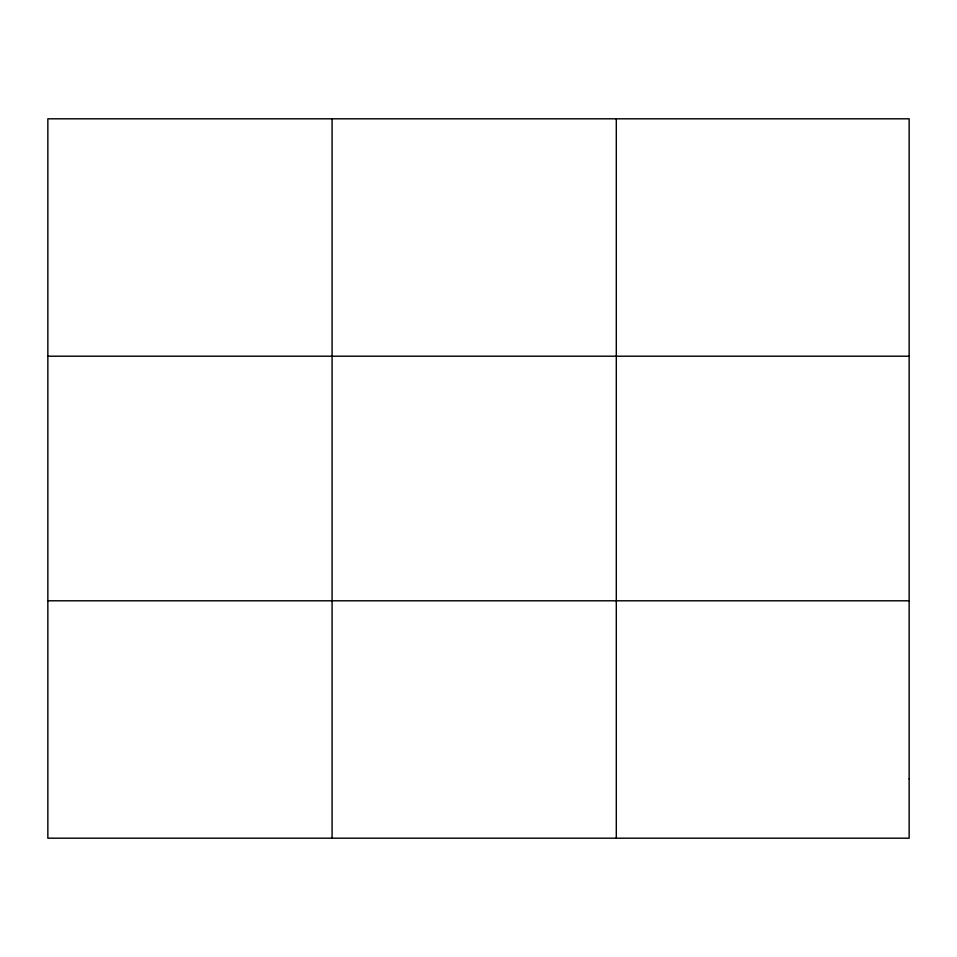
<?xml version="1.0" encoding="UTF-8"?>
<svg xmlns="http://www.w3.org/2000/svg" width="957" height="957" viewBox="0 0 957 957"><rect width="100%" height="100%" fill="white"/><g stroke="black" fill="none" stroke-linecap="round" stroke-linejoin="round"><path stroke-width="1.44" d="M332.079 118.812L332.079 838.188M616.308 118.812L616.308 838.188M47.85 356.207L909.15 356.207M47.85 600.793L909.15 600.793M909.15 778.842L909.15 838.188L47.85 838.188L47.85 118.812L909.15 118.812L909.15 778.842"/></g></svg>
